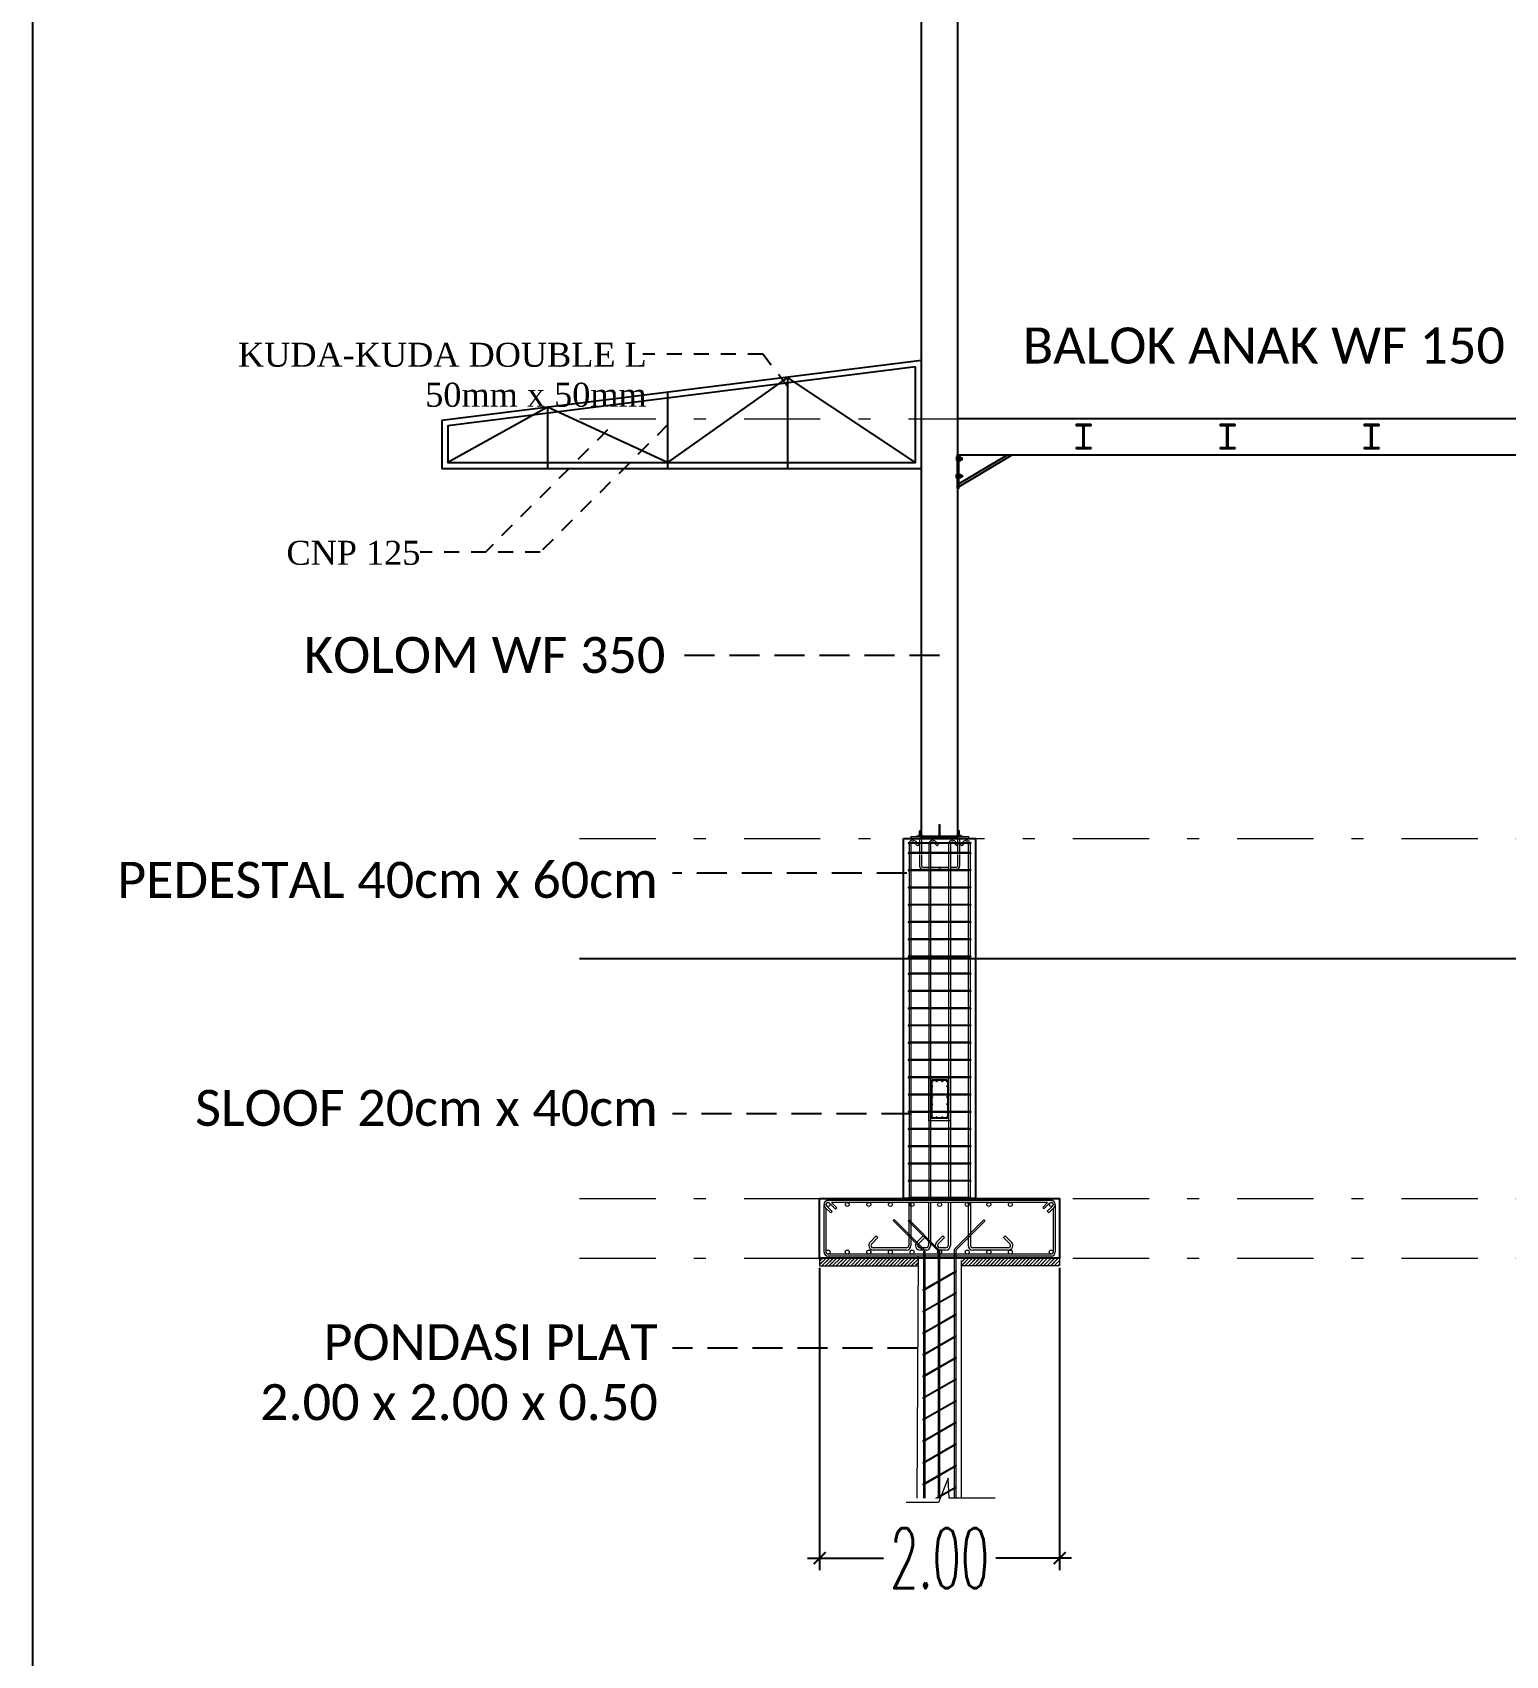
# Model space of a CAD drawing. Header units: millimetres. Extents: x 2175 to 3376, y 1504 to 1740.
# Drawn here: x 3239.19 to 3251.46, y 1608.02 to 1621.55 of the extents above; entities that cross this region are included whole.
import ezdxf

# ---------------------------------------------------------------- set-up
doc = ezdxf.new("R2010")
doc.units = ezdxf.units.MM
for name, pattern in [('DASHDOT2', [12.7, 6.35, -3.175, 0, -3.175]), ('DASHDOTX2', [50.8, 25.4, -12.7, 0, -12.7]), ('DASHED', [19.05, 12.7, -6.35]), ('HIDDEN', [0.375, 0.25, -0.125]), ('HIDDEN2', [0.1875, 0.125, -0.0625])]:
    doc.linetypes.add(name, pattern=pattern)
doc.layers.add('As Atap', color=3, linetype='DASHDOTX2', lineweight=40)
doc.layers.add('Garis Dim', color=131, linetype='DASHED', lineweight=9)
for name, color, linetype in [('dinding baru', 142, 'Continuous'), ('GR', 7, 'Continuous'), ('KOP TEKS', 1, 'Continuous'), ('SUNGAI', 150, 'Continuous'), ('TEXT', 7, 'Continuous'), ('WF 150', 5, 'Continuous')]:
    doc.layers.add(name, color=color, linetype=linetype)
doc.layers.add('Layer2', color=7, linetype='DASHED', lineweight=40, true_color=0x238759)
doc.styles.add('-DIM2', font='simplex.shx', dxfattribs={"width": 0.55})
doc.styles.get("Standard").update_dxf_attribs({"font": 'arial.ttf'})
doc.dimstyles.new('DIMENSI MUSHOLLAH', dxfattribs={"dimtxt": 0.5, "dimasz": 0.1, "dimexe": 0.1, "dimexo": 0.1, "dimgap": 0.05, "dimtad": 0, "dimtih": 1, "dimtoh": 1, "dimzin": 0, "dimdsep": 46, "dimtxsty": '-DIM2', "dimblk": 'ARCHTICK', "dimcen": 0.3, "dimdle": 0.1, "dimclrd": 1, "dimclre": 1, "dimclrt": 2, "dimadec": 0, "dimazin": 0, "dimtfac": 1, "dimtix": 1, "dimtofl": 0, "dimtmove": 0, "dimatfit": 3, "dimldrblk": 'ARCHTICK', "dimfxl": 1, "dimtolj": 1, "dimtzin": 0, "dimarcsym": 0})

# ---------------------------------------------------------------- blocks, each defined once
blk = doc.blocks.new('BLK150')
at = {"layer": 'KOP TEKS', "color": 232}
for p, q in [((12566.28, -658.52), (12566.155, -658.52)), ((12566.212, -658.7), (12566.212, -658.52)), ((12566.222, -658.7), (12566.222, -658.52)), ((12566.28, -658.52), (12566.28, -658.51)), ((12566.155, -658.7), (12566.28, -658.7)), ((12566.222, -658.61), (12566.212, -658.61)), ((12566.28, -658.71), (12566.28, -658.7))]:
    blk.add_line(p, q, dxfattribs=at)
for points in [[(12566.28, -658.51), (12566.155, -658.51), (12566.155, -658.52)], [(12566.155, -658.7), (12566.155, -658.71), (12566.28, -658.71)]]:
    blk.add_lwpolyline(points, dxfattribs=at)
blk = doc.blocks.new('soof bmi')
at = {"layer": 'Garis Dim', "color": 1, "linetype": 'ByBlock', "lineweight": 9}
for p, q in [((38143.76, 315.036), (38143.76, 314.534)), ((38143.768, 315.036), (38143.768, 314.534)), ((38143.978, 315.053), (38143.777, 315.053)), ((38143.978, 315.044), (38143.777, 315.044)), ((38143.987, 315.036), (38143.987, 314.534)), ((38143.996, 315.036), (38143.996, 314.534)), ((38143.978, 314.525), (38143.777, 314.525)), ((38143.978, 314.517), (38143.777, 314.517))]:
    blk.add_line(p, q, dxfattribs=at)
blk.add_lwpolyline([(38143.728, 315.085), (38144.028, 315.085), (38144.028, 314.485), (38143.728, 314.485)], close=True, dxfattribs=at)
for centre, radius in [((38143.777, 315.036), 0.00853), ((38143.774, 314.965), 0.0064), ((38143.838, 315.036), 0.00853), ((38143.917, 315.036), 0.00853), ((38143.978, 315.036), 0.00853), ((38143.981, 314.965), 0.0064), ((38143.774, 314.815), 0.0064), ((38143.774, 314.715), 0.0064), ((38143.774, 314.605), 0.0064), ((38143.981, 314.815), 0.0064), ((38143.981, 314.715), 0.0064), ((38143.981, 314.605), 0.0064), ((38143.777, 314.534), 0.00853), ((38143.838, 314.534), 0.00853), ((38143.917, 314.534), 0.00853), ((38143.978, 314.534), 0.00853)]:
    blk.add_circle(centre, radius, dxfattribs=at)
for centre, radius, start, end in [((38143.777, 315.036), 0.0171, 90, 180), ((38143.978, 315.036), 0.0171, 0, 90), ((38143.978, 315.036), 0.00853, 0, 90), ((38143.777, 314.534), 0.0171, 180, 270), ((38143.978, 314.534), 0.00853, 270, 0), ((38143.978, 314.534), 0.0171, 270, 0)]:
    blk.add_arc(centre, radius, start, end, dxfattribs=at)
blk = doc.blocks.new('_ArchTick')
at = {"color": 0, "linetype": 'ByBlock', "const_width": 0.15}
blk.add_lwpolyline([(-0.5, -0.5), (0.5, 0.5)], dxfattribs=at)
blk = doc.blocks.new('*D888')
at = {"layer": 'Defpoints', "color": 0, "transparency": 16777216}
for p in [(3245.748, 1611.351), (3247.748, 1611.351), (3247.748, 1608.831)]:
    blk.add_point(p, dxfattribs=at)
at = {"layer": 'dinding baru', "color": 1, "linetype": 'Continuous', "lineweight": -2, "transparency": 16777216}
for p, q in [((3245.748, 1611.251), (3245.748, 1608.731)), ((3247.748, 1611.251), (3247.748, 1608.731))]:
    blk.add_line(p, q, dxfattribs=at)
at = {"layer": 'dinding baru', "color": 1, "lineweight": -2, "transparency": 16777216}
for p, q in [((3245.648, 1608.831), (3246.279, 1608.831)), ((3247.848, 1608.831), (3247.217, 1608.831))]:
    blk.add_line(p, q, dxfattribs=at)
at = {"layer": 'dinding baru', "color": 1, "lineweight": -2, "transparency": 16777216, "xscale": 0.1, "yscale": 0.1, "zscale": 0.1, "rotation": 180}
blk.add_blockref('_ArchTick', (3245.748, 1608.831), dxfattribs=at)
at = {"layer": 'dinding baru', "color": 1, "lineweight": -2, "transparency": 16777216, "xscale": 0.1, "yscale": 0.1, "zscale": 0.1}
blk.add_blockref('_ArchTick', (3247.748, 1608.831), dxfattribs=at)
at = {"layer": 'dinding baru', "color": 2, "lineweight": 0, "transparency": 16777216, "insert": (3246.748, 1608.831), "char_height": 0.5, "attachment_point": 5, "style": '-DIM2'}
blk.add_mtext('\\A1;2.00', dxfattribs=at)

msp = doc.modelspace()

# ---------------------------------------------------------------- hatches: boundary and pattern name
at = {"layer": 'Garis Dim', "linetype": 'ByBlock', "lineweight": 5}
h = msp.add_hatch(dxfattribs=at)
h.set_pattern_fill('LINE', color=0, scale=0.00072, angle=-0.0006, style=0)
h.set_pattern_definition([(179.999441, (3945.2320898, 1776.1352986), (2.23035e-08, 0.0022860000006), [])])
h.paths.add_polyline_path([(3246.598, 1614.893, 0.414214), (3246.596, 1614.895), (3246.583, 1614.895, 0.414214), (3246.581, 1614.893), (3246.581, 1614.862), (3246.598, 1614.862)])
h = msp.add_hatch(dxfattribs=at)
h.set_pattern_fill('LINE', color=0, scale=0.00072, angle=-0.0006, style=0)
h.set_pattern_definition([(179.999441, (3944.915289, 1776.1353016), (2.23035e-08, 0.0022860000006), [])])
h.paths.add_polyline_path([(3246.915, 1614.893, 0.414214), (3246.913, 1614.895), (3246.9, 1614.895, 0.414214), (3246.898, 1614.893), (3246.898, 1614.862), (3246.915, 1614.862)])
at = {"layer": 'Layer2', "linetype": 'ByBlock', "lineweight": 5}
h = msp.add_hatch(dxfattribs=at)
h.set_pattern_fill('JIS_LC_8', scale=0.0027, style=0)
h.set_pattern_definition([(45, (267.98299, 381.259822), (-0.01489166881, 0.01489166881), []), (45, (267.98407, 381.259822), (-0.01489166881, 0.01489166881), [])])
h.paths.add_polyline_path([(3246.508, 1611.329), (3245.748, 1611.33), (3245.748, 1611.27), (3246.508, 1611.269)])
h.paths.add_polyline_path([(3246.508, 1611.331), (3246.508, 1611.331), (3246.508, 1611.271), (3246.508, 1611.271)], flags=17)
h.paths.add_polyline_path([(3246.568, 1611.334), (3246.508, 1611.331), (3246.508, 1611.271), (3246.568, 1611.274)])
h.paths.add_polyline_path([(3247.748, 1611.331), (3246.928, 1611.331), (3246.928, 1611.271), (3247.748, 1611.271)])

# ---------------------------------------------------------------- linework, layer by layer
at = {"ltscale": 8}
for p, q in [((3245.481, 1618.675), (3245.481, 1617.917)), ((3244.481, 1618.553), (3244.481, 1617.917)), ((3243.481, 1618.428), (3243.481, 1617.917))]:
    msp.add_line(p, q, dxfattribs=at)
at = {"linetype": 'HIDDEN'}
for p, q in [((3246.748, 1616.356), (3244.523, 1616.356)), ((3246.475, 1614.543), (3244.523, 1614.543)), ((3246.513, 1612.536), (3244.523, 1612.536)), ((3246.564, 1610.583), (3244.523, 1610.583))]:
    msp.add_line(p, q, dxfattribs=at)
at = {"lineweight": 18}
for p in [(3246.987, 1614.832), (3246.987, 1614.831)]:
    msp.add_line(p, (3246.507, 1614.831), dxfattribs=at)
msp.add_line((3246.939, 1614.847), (3246.555, 1614.847))
msp.add_line((3246.939, 1614.847), (3246.555, 1614.847))
at = {"ltscale": 8}
for points in [[(3246.598, 1618.817), (3242.598, 1618.317), (3242.598, 1617.917), (3246.598, 1617.917), (3246.598, 1618.817)], [(3246.548, 1617.967), (3245.481, 1618.675), (3244.481, 1617.967), (3243.481, 1618.428), (3242.648, 1617.967)]]:
    msp.add_lwpolyline(points, dxfattribs=at)
at = {"linetype": 'HIDDEN2'}
for points in [[(3245.481, 1618.599), (3245.274, 1618.87), (3244.274, 1618.87)], [(3244.481, 1618.279), (3243.42, 1617.219), (3242.42, 1617.219)], [(3243.981, 1618.238), (3242.962, 1617.219)]]:
    msp.add_lwpolyline(points, dxfattribs=at)
at = {"ltscale": 8}
msp.add_lwpolyline([(3246.548, 1618.764), (3242.648, 1618.271), (3242.648, 1617.967), (3246.548, 1617.967)], close=True, dxfattribs=at)
at = {"layer": 'As Atap', "color": 7, "linetype": 'ByBlock', "lineweight": 5}
for p, q in [((3246.605, 1614.849), (3246.574, 1614.849)), ((3246.602, 1614.862), (3246.577, 1614.862)), ((3246.922, 1614.849), (3246.891, 1614.849)), ((3246.919, 1614.862), (3246.894, 1614.862)), ((3245.748, 1611.331), (3245.748, 1611.269)), ((3246.568, 1611.352), (3246.558, 1609.331)), ((3247.748, 1611.331), (3247.748, 1611.271)), ((3246.928, 1611.314), (3246.928, 1609.331))]:
    msp.add_line(p, q, dxfattribs=at)
at = {"layer": 'As Atap', "color": 0, "linetype": 'ByBlock', "lineweight": 5}
for p, q in [((3246.596, 1614.895), (3246.583, 1614.895)), ((3246.743, 1614.947), (3246.753, 1614.947)), ((3246.743, 1614.847), (3246.743, 1614.947)), ((3246.753, 1614.847), (3246.753, 1614.947)), ((3246.913, 1614.895), (3246.9, 1614.895)), ((3246.494, 1614.788), (3246.494, 1614.714)), ((3246.509, 1614.788), (3246.509, 1614.714)), ((3246.581, 1614.831), (3246.581, 1614.788)), ((3246.581, 1614.788), (3246.581, 1614.714)), ((3246.598, 1614.831), (3246.598, 1614.788)), ((3246.598, 1614.788), (3246.598, 1614.714)), ((3246.658, 1614.786), (3246.658, 1614.714)), ((3246.673, 1614.786), (3246.673, 1614.714)), ((3246.823, 1614.786), (3246.823, 1614.714)), ((3246.838, 1614.786), (3246.838, 1614.714)), ((3246.898, 1614.831), (3246.898, 1614.788)), ((3246.898, 1614.788), (3246.898, 1614.714)), ((3246.915, 1614.831), (3246.915, 1614.788)), ((3246.915, 1614.788), (3246.915, 1614.714)), ((3246.987, 1614.786), (3246.987, 1614.714)), ((3247.002, 1614.786), (3247.002, 1614.714)), ((3246.494, 1614.706), (3246.494, 1614.57)), ((3246.509, 1614.706), (3246.509, 1614.57)), ((3246.581, 1614.699), (3246.581, 1614.601)), ((3246.598, 1614.699), (3246.598, 1614.601)), ((3246.607, 1614.593), (3246.658, 1614.593)), ((3246.658, 1614.706), (3246.658, 1614.57)), ((3246.673, 1614.706), (3246.673, 1614.57)), ((3246.673, 1614.593), (3246.823, 1614.593)), ((3246.747, 1614.593), (3246.747, 1614.575)), ((3246.823, 1614.706), (3246.823, 1614.57)), ((3246.838, 1614.706), (3246.838, 1614.57)), ((3246.838, 1614.593), (3246.889, 1614.593)), ((3246.898, 1614.699), (3246.898, 1614.601)), ((3246.915, 1614.699), (3246.915, 1614.601)), ((3246.987, 1614.706), (3246.987, 1614.57)), ((3247.002, 1614.706), (3247.002, 1614.57)), ((3246.494, 1614.562), (3246.494, 1614.426)), ((3246.509, 1614.562), (3246.509, 1614.426)), ((3246.607, 1614.575), (3246.658, 1614.575)), ((3246.658, 1614.562), (3246.658, 1614.426)), ((3246.673, 1614.575), (3246.823, 1614.575)), ((3246.673, 1614.562), (3246.673, 1614.426)), ((3246.823, 1614.562), (3246.823, 1614.426)), ((3246.838, 1614.575), (3246.889, 1614.575)), ((3246.838, 1614.562), (3246.838, 1614.426)), ((3246.987, 1614.562), (3246.987, 1614.426)), ((3247.002, 1614.562), (3247.002, 1614.426)), ((3246.494, 1614.418), (3246.494, 1614.282)), ((3246.509, 1614.418), (3246.509, 1614.282)), ((3246.658, 1614.418), (3246.658, 1614.282)), ((3246.673, 1614.418), (3246.673, 1614.282)), ((3246.823, 1614.418), (3246.823, 1614.282)), ((3246.838, 1614.418), (3246.838, 1614.282)), ((3246.987, 1614.418), (3246.987, 1614.282)), ((3247.002, 1614.418), (3247.002, 1614.282)), ((3246.494, 1614.275), (3246.494, 1614.138)), ((3246.509, 1614.275), (3246.509, 1614.138)), ((3246.658, 1614.275), (3246.658, 1614.138)), ((3246.673, 1614.275), (3246.673, 1614.138)), ((3246.823, 1614.275), (3246.823, 1614.138)), ((3246.838, 1614.275), (3246.838, 1614.138)), ((3246.987, 1614.275), (3246.987, 1614.138)), ((3247.002, 1614.275), (3247.002, 1614.138)), ((3246.494, 1614.131), (3246.494, 1613.994)), ((3246.509, 1614.131), (3246.509, 1613.994)), ((3246.658, 1614.131), (3246.658, 1613.994)), ((3246.673, 1614.131), (3246.673, 1613.994)), ((3246.823, 1614.131), (3246.823, 1613.994)), ((3246.838, 1614.131), (3246.838, 1613.994)), ((3246.987, 1614.131), (3246.987, 1613.994)), ((3247.002, 1614.131), (3247.002, 1613.994)), ((3246.494, 1613.987), (3246.494, 1613.851)), ((3246.509, 1613.987), (3246.509, 1613.851)), ((3246.658, 1613.987), (3246.658, 1613.851)), ((3246.673, 1613.987), (3246.673, 1613.851)), ((3246.823, 1613.987), (3246.823, 1613.851)), ((3246.838, 1613.987), (3246.838, 1613.851)), ((3246.987, 1613.987), (3246.987, 1613.851)), ((3247.002, 1613.987), (3247.002, 1613.851)), ((3246.494, 1613.843), (3246.494, 1613.707)), ((3246.509, 1613.843), (3246.509, 1613.707)), ((3246.658, 1613.843), (3246.658, 1613.707)), ((3246.673, 1613.843), (3246.673, 1613.707)), ((3246.823, 1613.843), (3246.823, 1613.707)), ((3246.838, 1613.843), (3246.838, 1613.707)), ((3246.987, 1613.844), (3246.987, 1613.708)), ((3247.002, 1613.844), (3247.002, 1613.708)), ((3246.494, 1613.699), (3246.494, 1613.563)), ((3246.509, 1613.699), (3246.509, 1613.563)), ((3246.658, 1613.699), (3246.658, 1613.563)), ((3246.673, 1613.699), (3246.673, 1613.563)), ((3246.823, 1613.699), (3246.823, 1613.563)), ((3246.838, 1613.699), (3246.838, 1613.563)), ((3246.987, 1613.699), (3246.987, 1613.563)), ((3247.002, 1613.699), (3247.002, 1613.563)), ((3246.494, 1613.555), (3246.494, 1613.419)), ((3246.509, 1613.555), (3246.509, 1613.419)), ((3246.658, 1613.555), (3246.658, 1613.419)), ((3246.673, 1613.555), (3246.673, 1613.419)), ((3246.823, 1613.555), (3246.823, 1613.419)), ((3246.838, 1613.555), (3246.838, 1613.419)), ((3246.987, 1613.555), (3246.987, 1613.419)), ((3247.002, 1613.555), (3247.002, 1613.419)), ((3246.494, 1613.412), (3246.494, 1613.276)), ((3246.509, 1613.412), (3246.509, 1613.276)), ((3246.658, 1613.412), (3246.658, 1613.276)), ((3246.673, 1613.412), (3246.673, 1613.276)), ((3246.823, 1613.412), (3246.823, 1613.276)), ((3246.838, 1613.412), (3246.838, 1613.276)), ((3246.987, 1613.412), (3246.987, 1613.276)), ((3247.002, 1613.412), (3247.002, 1613.276)), ((3246.494, 1613.268), (3246.494, 1613.132)), ((3246.509, 1613.268), (3246.509, 1613.132)), ((3246.658, 1613.268), (3246.658, 1613.132)), ((3246.673, 1613.268), (3246.673, 1613.132)), ((3246.823, 1613.268), (3246.823, 1613.132)), ((3246.838, 1613.268), (3246.838, 1613.132)), ((3246.987, 1613.268), (3246.987, 1613.132)), ((3247.002, 1613.268), (3247.002, 1613.132)), ((3246.494, 1613.124), (3246.494, 1612.988)), ((3246.509, 1613.124), (3246.509, 1612.988)), ((3246.658, 1613.124), (3246.658, 1612.988)), ((3246.673, 1613.124), (3246.673, 1612.988)), ((3246.823, 1613.124), (3246.823, 1612.988)), ((3246.838, 1613.124), (3246.838, 1612.988)), ((3246.987, 1613.124), (3246.987, 1612.988)), ((3247.002, 1613.124), (3247.002, 1612.988)), ((3246.494, 1612.98), (3246.494, 1612.844)), ((3246.509, 1612.98), (3246.509, 1612.844)), ((3246.658, 1612.98), (3246.658, 1612.844)), ((3246.673, 1612.98), (3246.673, 1612.844)), ((3246.823, 1612.98), (3246.823, 1612.844)), ((3246.838, 1612.98), (3246.838, 1612.844)), ((3246.987, 1612.981), (3246.987, 1612.845)), ((3247.002, 1612.981), (3247.002, 1612.845)), ((3246.494, 1612.836), (3246.494, 1612.7)), ((3246.509, 1612.836), (3246.509, 1612.7)), ((3246.658, 1612.836), (3246.658, 1612.7)), ((3246.673, 1612.836), (3246.673, 1612.7)), ((3246.823, 1612.836), (3246.823, 1612.7)), ((3246.838, 1612.836), (3246.838, 1612.7)), ((3246.987, 1612.836), (3246.987, 1612.7)), ((3247.002, 1612.836), (3247.002, 1612.7)), ((3246.494, 1612.692), (3246.494, 1612.556)), ((3246.509, 1612.692), (3246.509, 1612.556)), ((3246.658, 1612.692), (3246.658, 1612.556)), ((3246.673, 1612.692), (3246.673, 1612.556)), ((3246.823, 1612.692), (3246.823, 1612.556)), ((3246.838, 1612.692), (3246.838, 1612.556)), ((3246.987, 1612.692), (3246.987, 1612.556)), ((3247.002, 1612.692), (3247.002, 1612.556)), ((3246.494, 1612.549), (3246.494, 1612.413)), ((3246.509, 1612.549), (3246.509, 1612.413)), ((3246.658, 1612.549), (3246.658, 1612.413)), ((3246.673, 1612.549), (3246.673, 1612.413)), ((3246.823, 1612.549), (3246.823, 1612.413)), ((3246.838, 1612.549), (3246.838, 1612.413)), ((3246.987, 1612.549), (3246.987, 1612.413)), ((3247.002, 1612.549), (3247.002, 1612.413)), ((3246.494, 1612.405), (3246.494, 1612.269)), ((3246.509, 1612.405), (3246.509, 1612.269)), ((3246.658, 1612.405), (3246.658, 1612.269)), ((3246.673, 1612.405), (3246.673, 1612.269)), ((3246.823, 1612.405), (3246.823, 1612.269)), ((3246.838, 1612.405), (3246.838, 1612.269)), ((3246.987, 1612.405), (3246.987, 1612.269)), ((3247.002, 1612.405), (3247.002, 1612.269)), ((3246.494, 1612.261), (3246.494, 1612.125)), ((3246.509, 1612.261), (3246.509, 1612.125)), ((3246.658, 1612.261), (3246.658, 1612.125)), ((3246.673, 1612.261), (3246.673, 1612.125)), ((3246.823, 1612.261), (3246.823, 1612.125)), ((3246.838, 1612.261), (3246.838, 1612.125)), ((3246.987, 1612.261), (3246.987, 1612.125)), ((3247.002, 1612.261), (3247.002, 1612.125)), ((3246.494, 1612.117), (3246.494, 1611.981)), ((3246.509, 1612.117), (3246.509, 1611.981)), ((3246.658, 1612.117), (3246.658, 1611.981)), ((3246.673, 1612.117), (3246.673, 1611.981)), ((3246.823, 1612.117), (3246.823, 1611.981)), ((3246.838, 1612.117), (3246.838, 1611.981)), ((3246.987, 1612.117), (3246.987, 1611.981)), ((3247.002, 1612.117), (3247.002, 1611.981)), ((3246.494, 1611.973), (3246.494, 1611.837)), ((3246.509, 1611.973), (3246.509, 1611.837)), ((3246.658, 1611.973), (3246.658, 1611.837)), ((3246.673, 1611.973), (3246.673, 1611.837)), ((3246.823, 1611.973), (3246.823, 1611.837)), ((3246.838, 1611.973), (3246.838, 1611.837)), ((3246.987, 1611.973), (3246.987, 1611.837)), ((3247.002, 1611.973), (3247.002, 1611.837)), ((3245.784, 1611.78), (3245.784, 1611.383)), ((3245.801, 1611.749), (3245.801, 1611.388)), ((3246.49, 1611.797), (3246.49, 1611.438)), ((3246.509, 1611.797), (3246.509, 1611.447)), ((3246.654, 1611.797), (3246.654, 1611.438)), ((3246.673, 1611.797), (3246.673, 1611.438)), ((3246.819, 1611.797), (3246.819, 1611.438)), ((3246.838, 1611.797), (3246.838, 1611.438)), ((3246.987, 1611.797), (3246.987, 1611.441)), ((3247.006, 1611.797), (3247.006, 1611.439)), ((3247.695, 1611.749), (3247.695, 1611.383)), ((3247.712, 1611.78), (3247.712, 1611.383)), ((3246.509, 1611.447), (3246.509, 1611.438)), ((3246.613, 1611.392), (3246.613, 1611.366)), ((3246.614, 1611.366), (3246.614, 1611.072)), ((3246.625, 1611.392), (3246.625, 1611.366)), ((3246.626, 1611.366), (3246.626, 1611.079)), ((3246.736, 1611.393), (3246.736, 1611.143)), ((3246.748, 1611.398), (3246.748, 1611.15)), ((3246.87, 1611.405), (3246.87, 1611.366)), ((3246.87, 1611.366), (3246.87, 1611.221)), ((3246.882, 1611.4), (3246.882, 1611.366)), ((3246.882, 1611.366), (3246.882, 1611.227)), ((3247.356, 1611.367), (3247.356, 1611.366)), ((3247.356, 1611.367), (3247.356, 1611.366)), ((3246.87, 1611.212), (3246.87, 1611.041)), ((3246.882, 1611.219), (3246.882, 1611.047)), ((3246.614, 1611.064), (3246.614, 1610.892)), ((3246.626, 1611.071), (3246.626, 1610.899)), ((3246.736, 1611.135), (3246.736, 1610.963)), ((3246.748, 1611.142), (3246.748, 1610.97)), ((3246.736, 1610.955), (3246.736, 1610.783)), ((3246.748, 1610.962), (3246.748, 1610.79)), ((3246.87, 1611.032), (3246.87, 1610.861)), ((3246.882, 1611.039), (3246.882, 1610.867)), ((3246.614, 1610.884), (3246.614, 1610.712)), ((3246.626, 1610.891), (3246.626, 1610.719)), ((3246.87, 1610.852), (3246.87, 1610.681)), ((3246.882, 1610.859), (3246.882, 1610.687)), ((3246.614, 1610.704), (3246.614, 1610.532)), ((3246.626, 1610.711), (3246.626, 1610.539)), ((3246.736, 1610.775), (3246.736, 1610.603)), ((3246.748, 1610.782), (3246.748, 1610.61)), ((3246.87, 1610.672), (3246.87, 1610.501)), ((3246.882, 1610.679), (3246.882, 1610.507)), ((3246.614, 1610.524), (3246.614, 1610.352)), ((3246.626, 1610.531), (3246.626, 1610.359)), ((3246.736, 1610.595), (3246.736, 1610.423)), ((3246.748, 1610.602), (3246.748, 1610.43)), ((3246.736, 1610.415), (3246.736, 1610.243)), ((3246.748, 1610.422), (3246.748, 1610.25)), ((3246.87, 1610.492), (3246.87, 1610.321)), ((3246.882, 1610.499), (3246.882, 1610.327)), ((3246.614, 1610.344), (3246.614, 1610.172)), ((3246.626, 1610.351), (3246.626, 1610.179)), ((3246.87, 1610.312), (3246.87, 1610.141)), ((3246.882, 1610.319), (3246.882, 1610.147)), ((3246.614, 1610.164), (3246.614, 1609.992)), ((3246.626, 1610.171), (3246.626, 1609.999)), ((3246.736, 1610.235), (3246.736, 1610.063)), ((3246.748, 1610.242), (3246.748, 1610.07)), ((3246.87, 1610.132), (3246.87, 1609.961)), ((3246.882, 1610.139), (3246.882, 1609.967)), ((3246.614, 1609.984), (3246.614, 1609.812)), ((3246.626, 1609.991), (3246.626, 1609.819)), ((3246.736, 1610.055), (3246.736, 1609.883)), ((3246.748, 1610.062), (3246.748, 1609.89)), ((3246.736, 1609.875), (3246.736, 1609.703)), ((3246.748, 1609.882), (3246.748, 1609.71)), ((3246.87, 1609.952), (3246.87, 1609.781)), ((3246.882, 1609.959), (3246.882, 1609.787)), ((3246.614, 1609.804), (3246.614, 1609.632)), ((3246.626, 1609.811), (3246.626, 1609.639)), ((3246.87, 1609.772), (3246.87, 1609.601)), ((3246.882, 1609.779), (3246.882, 1609.607)), ((3246.614, 1609.624), (3246.614, 1609.452)), ((3246.626, 1609.631), (3246.626, 1609.459)), ((3246.736, 1609.695), (3246.736, 1609.523)), ((3246.748, 1609.702), (3246.748, 1609.53)), ((3246.87, 1609.592), (3246.87, 1609.421)), ((3246.882, 1609.599), (3246.882, 1609.427)), ((3246.614, 1609.444), (3246.614, 1609.331)), ((3246.626, 1609.451), (3246.626, 1609.331)), ((3246.736, 1609.515), (3246.736, 1609.343)), ((3246.748, 1609.522), (3246.748, 1609.35)), ((3246.736, 1609.335), (3246.736, 1609.331)), ((3246.748, 1609.342), (3246.748, 1609.331)), ((3246.87, 1609.412), (3246.87, 1609.331)), ((3246.882, 1609.419), (3246.882, 1609.331))]:
    msp.add_line(p, q, dxfattribs=at)
at = {"layer": 'As Atap', "color": 7, "linetype": 'ByBlock', "lineweight": 9}
for p, q in [((3246.508, 1614.847), (3246.508, 1614.831)), ((3246.508, 1614.847), (3246.988, 1614.847)), ((3246.988, 1614.847), (3246.988, 1614.831))]:
    msp.add_line(p, q, dxfattribs=at)
at = {"layer": 'As Atap', "color": 0, "linetype": 'ByBlock', "lineweight": 5}
for centre, radius, start, end in [((3246.607, 1614.601), 0.0259, 180, 270), ((3246.607, 1614.601), 0.00864, 180, 270), ((3246.889, 1614.601), 0.0259, 270, 0), ((3246.889, 1614.601), 0.00864, 270, 0)]:
    msp.add_arc(centre, radius, start, end, dxfattribs=at)
at = {"layer": 'Garis Dim', "linetype": 'DASHDOT2', "ltscale": 0.1}
for p, q in [((3243.748, 1618.331), (3372.748, 1618.331)), ((3243.748, 1614.831), (3372.748, 1614.831)), ((3243.748, 1611.831), (3372.748, 1611.831)), ((3243.748, 1611.331), (3372.748, 1611.331))]:
    msp.add_line(p, q, dxfattribs=at)
at = {"layer": 'Garis Dim', "color": 7, "linetype": 'ByBlock', "lineweight": 5}
for p, q in [((3246.574, 1614.847), (3246.574, 1614.849)), ((3246.577, 1614.849), (3246.577, 1614.862)), ((3246.583, 1614.849), (3246.583, 1614.862)), ((3246.596, 1614.849), (3246.596, 1614.862)), ((3246.602, 1614.849), (3246.602, 1614.862)), ((3246.605, 1614.847), (3246.605, 1614.849)), ((3246.891, 1614.847), (3246.891, 1614.849)), ((3246.894, 1614.849), (3246.894, 1614.862)), ((3246.9, 1614.849), (3246.9, 1614.862)), ((3246.913, 1614.849), (3246.913, 1614.862)), ((3246.919, 1614.849), (3246.919, 1614.862)), ((3246.922, 1614.847), (3246.922, 1614.849)), ((3245.748, 1611.269), (3246.568, 1611.269)), ((3246.928, 1611.271), (3247.748, 1611.271))]:
    msp.add_line(p, q, dxfattribs=at)
at = {"layer": 'Garis Dim', "color": 0, "linetype": 'ByBlock', "lineweight": 5}
for p, q in [((3246.581, 1614.862), (3246.581, 1614.893)), ((3246.598, 1614.862), (3246.598, 1614.893)), ((3246.898, 1614.862), (3246.898, 1614.893)), ((3246.915, 1614.862), (3246.915, 1614.893)), ((3247.006, 1614.796), (3246.49, 1614.796)), ((3247.006, 1614.788), (3246.49, 1614.788)), ((3247.006, 1614.714), (3246.49, 1614.714)), ((3246.544, 1614.788), (3246.563, 1614.769)), ((3246.546, 1614.808), (3246.558, 1614.796)), ((3246.559, 1614.797), (3246.561, 1614.796)), ((3246.574, 1614.78), (3246.563, 1614.769)), ((3246.566, 1614.788), (3246.574, 1614.78)), ((3246.7, 1614.797), (3246.701, 1614.796)), ((3246.709, 1614.788), (3246.728, 1614.769)), ((3246.71, 1614.808), (3246.723, 1614.796)), ((3246.738, 1614.78), (3246.728, 1614.769)), ((3246.731, 1614.788), (3246.738, 1614.78)), ((3246.864, 1614.797), (3246.866, 1614.796)), ((3246.873, 1614.788), (3246.892, 1614.769)), ((3246.875, 1614.808), (3246.887, 1614.796)), ((3246.89, 1614.788), (3246.898, 1614.78)), ((3246.903, 1614.78), (3246.892, 1614.769)), ((3246.895, 1614.788), (3246.903, 1614.78)), ((3246.93, 1614.788), (3246.922, 1614.78)), ((3246.922, 1614.78), (3246.933, 1614.769)), ((3246.951, 1614.788), (3246.933, 1614.769)), ((3246.95, 1614.808), (3246.937, 1614.796)), ((3246.961, 1614.797), (3246.959, 1614.796)), ((3247.006, 1614.706), (3246.49, 1614.706)), ((3247.006, 1614.57), (3246.49, 1614.57)), ((3247.006, 1614.562), (3246.49, 1614.562)), ((3247.006, 1614.426), (3246.49, 1614.426)), ((3247.006, 1614.418), (3246.49, 1614.418)), ((3247.006, 1614.282), (3246.49, 1614.282)), ((3247.006, 1614.274), (3246.49, 1614.274)), ((3247.006, 1614.138), (3246.49, 1614.138)), ((3247.006, 1614.131), (3246.49, 1614.131)), ((3247.006, 1613.994), (3246.49, 1613.994)), ((3247.006, 1613.987), (3246.49, 1613.987)), ((3247.006, 1613.851), (3246.49, 1613.851)), ((3247.006, 1613.843), (3246.49, 1613.843)), ((3247.006, 1613.707), (3246.49, 1613.707)), ((3247.006, 1613.699), (3246.49, 1613.699)), ((3247.006, 1613.563), (3246.49, 1613.563)), ((3247.006, 1613.555), (3246.49, 1613.555)), ((3247.006, 1613.419), (3246.49, 1613.419)), ((3247.006, 1613.411), (3246.49, 1613.411)), ((3247.006, 1613.276), (3246.49, 1613.276)), ((3247.006, 1613.268), (3246.49, 1613.268)), ((3247.006, 1613.132), (3246.49, 1613.132)), ((3247.006, 1613.124), (3246.49, 1613.124)), ((3247.006, 1612.988), (3246.49, 1612.988)), ((3247.006, 1612.98), (3246.49, 1612.98)), ((3247.006, 1612.844), (3246.49, 1612.844)), ((3247.006, 1612.836), (3246.49, 1612.836)), ((3247.006, 1612.7), (3246.49, 1612.7)), ((3247.006, 1612.692), (3246.49, 1612.692)), ((3247.006, 1612.556), (3246.49, 1612.556)), ((3247.006, 1612.548), (3246.49, 1612.548)), ((3247.006, 1612.413), (3246.49, 1612.413)), ((3247.006, 1612.405), (3246.49, 1612.405)), ((3247.006, 1612.269), (3246.49, 1612.269)), ((3247.006, 1612.261), (3246.49, 1612.261)), ((3247.006, 1612.125), (3246.49, 1612.125)), ((3247.006, 1612.117), (3246.49, 1612.117)), ((3247.006, 1611.981), (3246.49, 1611.981)), ((3247.006, 1611.973), (3246.49, 1611.973)), ((3245.788, 1611.797), (3245.788, 1611.797)), ((3245.794, 1611.756), (3245.84, 1611.71)), ((3245.805, 1611.769), (3245.853, 1611.721)), ((3247.678, 1611.814), (3245.818, 1611.814)), ((3245.829, 1611.792), (3245.879, 1611.742)), ((3247.648, 1611.797), (3245.848, 1611.797)), ((3245.848, 1611.797), (3245.892, 1611.753)), ((3245.892, 1611.753), (3245.879, 1611.742)), ((3247.006, 1611.837), (3246.49, 1611.837)), ((3247.006, 1611.829), (3246.49, 1611.829)), ((3247.648, 1611.797), (3247.607, 1611.756)), ((3247.607, 1611.756), (3247.619, 1611.745)), ((3247.665, 1611.79), (3247.619, 1611.745)), ((3247.691, 1611.769), (3247.645, 1611.723)), ((3247.702, 1611.756), (3247.657, 1611.711)), ((3245.853, 1611.721), (3245.84, 1611.71)), ((3246.37, 1611.654), (3246.362, 1611.646)), ((3246.611, 1611.397), (3246.362, 1611.646)), ((3246.62, 1611.405), (3246.37, 1611.654)), ((3246.494, 1611.652), (3246.485, 1611.643)), ((3246.736, 1611.393), (3246.485, 1611.643)), ((3246.748, 1611.397), (3246.494, 1611.652)), ((3246.87, 1611.405), (3247.116, 1611.651)), ((3246.882, 1611.4), (3247.124, 1611.642)), ((3247.116, 1611.651), (3247.124, 1611.642)), ((3247.645, 1611.723), (3247.657, 1611.711)), ((3246.168, 1611.465), (3246.22, 1611.518)), ((3246.182, 1611.452), (3246.234, 1611.504)), ((3246.22, 1611.518), (3246.234, 1611.504)), ((3246.558, 1611.465), (3246.61, 1611.518)), ((3246.571, 1611.452), (3246.624, 1611.504)), ((3246.61, 1611.518), (3246.624, 1611.504)), ((3246.722, 1611.465), (3246.774, 1611.518)), ((3246.736, 1611.452), (3246.788, 1611.504)), ((3246.774, 1611.518), (3246.788, 1611.504)), ((3247.295, 1611.518), (3247.281, 1611.504)), ((3247.333, 1611.452), (3247.281, 1611.504)), ((3247.347, 1611.465), (3247.295, 1611.518)), ((3247.678, 1611.366), (3245.818, 1611.366)), ((3247.578, 1611.35), (3245.818, 1611.35)), ((3247.678, 1611.35), (3245.818, 1611.35)), ((3246.471, 1611.419), (3246.195, 1611.419)), ((3246.471, 1611.4), (3246.195, 1611.4)), ((3246.635, 1611.419), (3246.585, 1611.419)), ((3246.635, 1611.4), (3246.585, 1611.4)), ((3246.799, 1611.419), (3246.75, 1611.419)), ((3246.799, 1611.4), (3246.75, 1611.4)), ((3247.32, 1611.419), (3247.025, 1611.419)), ((3247.32, 1611.4), (3247.025, 1611.4)), ((3247.032, 1611.397), (3247.029, 1611.4)), ((3246.61, 1611.07), (3246.882, 1611.227)), ((3246.614, 1611.064), (3246.886, 1611.221)), ((3246.61, 1610.89), (3246.882, 1611.047)), ((3246.614, 1610.884), (3246.886, 1611.041)), ((3246.61, 1610.71), (3246.882, 1610.867)), ((3246.614, 1610.704), (3246.886, 1610.861)), ((3246.61, 1610.53), (3246.882, 1610.687)), ((3246.614, 1610.524), (3246.886, 1610.681)), ((3246.61, 1610.35), (3246.882, 1610.507)), ((3246.614, 1610.344), (3246.886, 1610.501)), ((3246.61, 1610.17), (3246.882, 1610.327)), ((3246.614, 1610.164), (3246.886, 1610.321)), ((3246.61, 1609.99), (3246.882, 1610.147)), ((3246.614, 1609.984), (3246.886, 1610.141)), ((3246.61, 1609.81), (3246.882, 1609.967)), ((3246.614, 1609.804), (3246.886, 1609.961)), ((3246.61, 1609.63), (3246.882, 1609.787)), ((3246.614, 1609.624), (3246.886, 1609.781)), ((3246.61, 1609.45), (3246.882, 1609.607)), ((3246.614, 1609.444), (3246.886, 1609.601)), ((3246.716, 1609.331), (3246.882, 1609.427)), ((3246.731, 1609.331), (3246.886, 1609.421))]:
    msp.add_line(p, q, dxfattribs=at)
for centre in [(3245.818, 1611.78), (3245.978, 1611.78), (3246.158, 1611.78), (3246.338, 1611.78), (3246.518, 1611.78), (3246.748, 1611.78), (3246.978, 1611.78), (3247.158, 1611.78), (3247.338, 1611.78), (3247.678, 1611.78), (3245.818, 1611.383), (3245.978, 1611.383), (3246.158, 1611.383), (3246.338, 1611.383), (3246.518, 1611.383), (3246.748, 1611.383), (3246.978, 1611.383), (3247.158, 1611.383), (3247.338, 1611.383), (3247.678, 1611.383)]:
    msp.add_circle(centre, 0.0168, dxfattribs=at)
at = {"layer": 'Garis Dim', "color": 7, "linetype": 'ByBlock', "lineweight": 5}
for centre, radius, start, end in [((3246.58, 1614.871), 0.00967, 250.751, 289.249), ((3246.59, 1614.878), 0.0169, 247.9006, 292.0994), ((3246.599, 1614.871), 0.00967, 250.7536, 289.2464), ((3246.897, 1614.871), 0.00967, 250.751, 289.249), ((3246.906, 1614.878), 0.0169, 247.9006, 292.0994), ((3246.916, 1614.871), 0.00967, 250.7536, 289.2464)]:
    msp.add_arc(centre, radius, start, end, dxfattribs=at)
at = {"layer": 'Garis Dim', "color": 0, "linetype": 'ByBlock', "lineweight": 5}
for centre, radius, start, end in [((3246.583, 1614.893), 0.00192, 90, 180), ((3246.596, 1614.893), 0.00192, 0, 90), ((3246.9, 1614.893), 0.00192, 90, 180), ((3246.913, 1614.893), 0.00192, 0, 90), ((3246.49, 1614.792), 0.00384, 90, 270.0006), ((3246.49, 1614.71), 0.00384, 90, 270.0006), ((3246.524, 1614.786), 0.0307, 177.0849, 180), ((3246.524, 1614.786), 0.0307, 45, 162.4909), ((3246.524, 1614.786), 0.0154, 36.9927, 143.0073), ((3246.548, 1614.786), 0.0154, 174.1621, 180), ((3246.689, 1614.786), 0.0307, 45, 162.4909), ((3246.689, 1614.786), 0.0154, 174.1621, 180), ((3246.689, 1614.786), 0.0154, 45, 143.0073), ((3246.752, 1614.786), 0.0154, 174.1621, 180), ((3246.853, 1614.786), 0.0307, 45, 162.4909), ((3246.853, 1614.786), 0.0154, 174.1621, 180), ((3246.853, 1614.786), 0.0154, 45, 143.0073), ((3246.972, 1614.786), 0.0307, 17.5091, 135), ((3246.972, 1614.786), 0.0154, 36.9927, 135), ((3246.972, 1614.786), 0.0154, 0, 5.8379), ((3246.972, 1614.786), 0.0307, 0, 2.9151), ((3247.006, 1614.792), 0.00384, 270, 90), ((3247.006, 1614.71), 0.00384, 270, 90), ((3246.49, 1614.566), 0.00384, 90, 270.0006), ((3247.006, 1614.566), 0.00384, 270, 90), ((3246.49, 1614.422), 0.00384, 90, 270.0006), ((3247.006, 1614.422), 0.00384, 270, 90), ((3246.49, 1614.278), 0.00384, 90, 270.0006), ((3247.006, 1614.278), 0.00384, 270, 90), ((3246.49, 1614.134), 0.00384, 90, 270.0006), ((3247.006, 1614.134), 0.00384, 270, 90), ((3246.49, 1613.99), 0.00384, 90, 270.0006), ((3247.006, 1613.99), 0.00384, 270, 90), ((3246.49, 1613.847), 0.00384, 90, 270.0006), ((3247.006, 1613.847), 0.00384, 270, 90), ((3246.49, 1613.703), 0.00384, 90, 270.0006), ((3247.006, 1613.703), 0.00384, 270, 90), ((3246.49, 1613.559), 0.00384, 90, 270.0006), ((3247.006, 1613.559), 0.00384, 270, 90), ((3246.49, 1613.415), 0.00384, 90, 270.0006), ((3247.006, 1613.415), 0.00384, 270, 90), ((3246.49, 1613.272), 0.00384, 90, 270.0006), ((3247.006, 1613.272), 0.00384, 270, 90), ((3246.49, 1613.128), 0.00384, 90, 270.0006), ((3247.006, 1613.128), 0.00384, 270, 90), ((3246.49, 1612.984), 0.00384, 90, 270.0006), ((3247.006, 1612.984), 0.00384, 270, 90), ((3246.49, 1612.84), 0.00384, 90, 270.0006), ((3247.006, 1612.84), 0.00384, 270, 90), ((3246.49, 1612.696), 0.00384, 90, 270.0006), ((3247.006, 1612.696), 0.00384, 270, 90), ((3246.49, 1612.552), 0.00384, 90, 270.0006), ((3247.006, 1612.552), 0.00384, 270, 90), ((3246.49, 1612.409), 0.00384, 90, 270.0006), ((3247.006, 1612.409), 0.00384, 270, 90), ((3246.49, 1612.265), 0.00384, 90, 270.0006), ((3247.006, 1612.265), 0.00384, 270, 90), ((3246.49, 1612.121), 0.00384, 90, 270.0006), ((3247.006, 1612.121), 0.00384, 270, 90), ((3246.49, 1611.977), 0.00384, 90, 270.0006), ((3247.006, 1611.977), 0.00384, 270, 90), ((3245.818, 1611.78), 0.0336, 90, 225), ((3245.818, 1611.78), 0.0336, 90, 180), ((3245.818, 1611.78), 0.0336, 90, 180), ((3245.818, 1611.78), 0.0168, 90, 180), ((3246.49, 1611.833), 0.00384, 90, 270.0006), ((3247.006, 1611.833), 0.00384, 270, 90), ((3247.678, 1611.78), 0.0336, 0, 90), ((3247.678, 1611.78), 0.0336, 315, 90), ((3247.678, 1611.78), 0.0336, 0, 90), ((3247.678, 1611.78), 0.0168, 0, 90), ((3246.195, 1611.438), 0.0384, 135, 270), ((3246.585, 1611.438), 0.0384, 135, 270), ((3246.75, 1611.438), 0.0384, 135, 270), ((3247.32, 1611.438), 0.0384, 270, 45), ((3245.818, 1611.383), 0.0336, 180, 270), ((3245.818, 1611.383), 0.0168, 180, 270), ((3246.195, 1611.438), 0.0192, 135, 270), ((3246.471, 1611.438), 0.0192, 270, 0), ((3246.471, 1611.438), 0.0384, 270, 0), ((3246.585, 1611.438), 0.0192, 135, 270), ((3246.607, 1611.392), 0.018, 0, 45), ((3246.635, 1611.438), 0.0192, 270, 0), ((3246.635, 1611.438), 0.0384, 270, 360), ((3246.75, 1611.438), 0.0192, 135, 270), ((3246.727, 1611.392), 0.006, 0, 45), ((3246.799, 1611.438), 0.0192, 270, 0), ((3246.799, 1611.438), 0.0384, 270, 0), ((3247.025, 1611.438), 0.0384, 180, 270), ((3247.025, 1611.438), 0.0192, 180, 270), ((3247.32, 1611.438), 0.0192, 270, 45), ((3247.678, 1611.383), 0.0336, 270, 0), ((3247.678, 1611.383), 0.0168, 270, 0), ((3246.884, 1611.224), 0.0036, 298.5406, 121.4606), ((3246.612, 1611.067), 0.0036, 120.0006, 300.0006), ((3246.884, 1611.044), 0.0036, 298.5406, 121.4606), ((3246.612, 1610.887), 0.0036, 120.0006, 300.0006), ((3246.884, 1610.864), 0.0036, 298.5406, 121.4606), ((3246.612, 1610.707), 0.0036, 120.0006, 300.0006), ((3246.884, 1610.684), 0.0036, 298.5406, 121.4606), ((3246.612, 1610.527), 0.0036, 120.0006, 300.0006), ((3246.884, 1610.504), 0.0036, 298.5406, 121.4606), ((3246.612, 1610.347), 0.0036, 120.0006, 300.0006), ((3246.884, 1610.324), 0.0036, 298.5406, 121.4606), ((3246.612, 1610.167), 0.0036, 120.0006, 300.0006), ((3246.884, 1610.144), 0.0036, 298.5406, 121.4606), ((3246.612, 1609.987), 0.0036, 120.0006, 300.0006), ((3246.884, 1609.964), 0.0036, 298.5406, 121.4606), ((3246.612, 1609.807), 0.0036, 120.0006, 300.0006), ((3246.884, 1609.784), 0.0036, 298.5406, 121.4606), ((3246.612, 1609.627), 0.0036, 120.0006, 300.0006), ((3246.884, 1609.604), 0.0036, 298.5406, 121.4606), ((3246.612, 1609.447), 0.0036, 120.0006, 300.0006), ((3246.884, 1609.424), 0.0036, 298.5406, 121.4606)]:
    msp.add_arc(centre, radius, start, end, dxfattribs=at)
at = {"layer": 'GR'}
msp.add_line((3243.748, 1613.831), (3372.748, 1613.831), dxfattribs=at)
msp.add_lwpolyline([(3252.598, 1618.331), (3246.898, 1618.331), (3246.898, 1618.031), (3252.598, 1618.031)], close=True, dxfattribs=at)
at = {"layer": 'KOP TEKS', "color": 2}
msp.add_lwpolyline([(3239.188, 1683.476), (3239.188, 1586.689), (3376.072, 1586.689), (3376.072, 1683.476)], close=True, dxfattribs=at)
at = {"layer": 'KOP TEKS', "color": 0}
for points in [[(3246.889, 1617.991), (3246.935, 1617.991), (3246.935, 1618.001), (3246.889, 1618.001)], [(3246.89, 1617.983), (3246.898, 1617.983), (3246.898, 1618.01), (3246.89, 1618.01)], [(3246.915, 1617.983), (3246.923, 1617.983), (3246.923, 1618.01), (3246.915, 1618.01)], [(3246.889, 1617.858), (3246.935, 1617.858), (3246.935, 1617.847), (3246.889, 1617.847)], [(3246.89, 1617.865), (3246.898, 1617.865), (3246.898, 1617.839), (3246.89, 1617.839)], [(3246.915, 1617.865), (3246.923, 1617.865), (3246.923, 1617.839), (3246.915, 1617.839)]]:
    msp.add_lwpolyline(points, close=True, dxfattribs=at)
for p in [(3246.915, 1617.991), (3246.915, 1617.858)]:
    msp.add_point(p, dxfattribs=at)
at = {"layer": 'Layer2', "linetype": 'ByBlock', "lineweight": 5}
msp.add_lwpolyline([(3247.21, 1609.331), (3246.827, 1609.331), (3246.82, 1609.498), (3246.74, 1609.294), (3246.468, 1609.294)], dxfattribs=at)
at = {"layer": 'SUNGAI'}
for p, q in [((3246.898, 1617.781), (3247.315, 1618.031)), ((3246.898, 1617.758), (3247.353, 1618.031))]:
    msp.add_line(p, q, dxfattribs=at)
for points in [[(3246.598, 1622.831), (3246.898, 1622.831), (3246.898, 1614.831), (3246.598, 1614.831)], [(3246.898, 1618.031), (3246.906, 1618.031), (3246.906, 1617.75), (3246.898, 1617.75)]]:
    msp.add_lwpolyline(points, close=True, dxfattribs=at)
at = {"layer": 'WF 150'}
for points in [[(3246.448, 1614.831), (3247.048, 1614.831), (3247.048, 1611.831), (3246.448, 1611.831)], [(3245.748, 1611.831), (3247.748, 1611.831), (3247.748, 1611.331), (3245.748, 1611.331)]]:
    msp.add_lwpolyline(points, close=True, dxfattribs=at)

# ---------------------------------------------------------------- block references
at = {"layer": 'GR'}
for p in [(-9318.269, 2276.792), (-9317.069, 2276.792), (-9315.869, 2276.792)]:
    msp.add_blockref('BLK150', p, dxfattribs=at)
at = {"layer": 'GR', "linetype": 'Continuous', "xscale": 0.5999999999992724, "yscale": 0.5999999999992724, "zscale": 0.5999999999992724}
msp.add_blockref('soof bmi', (-19639.579, 1423.786), dxfattribs=at)

# ---------------------------------------------------------------- texts
at = {"layer": 'TEXT'}
for s, insert, char_height, width, attachment_point in [('\\pxqr;{\\fCalibri Light|b0|i0|c0|p34;BALOK ANAK WF 150}', (3251.459, 1619.091), 0.3, 4.04085, 3), ('\\pxqr;{\\fCentury|b0|i0|c0|p18;KUDA-KUDA DOUBLE L \\P50mm x 50mm}', (3240.952, 1618.964), 0.2, 3.35495, 1), ('\\pxqr;{\\fCentury|b0|i0|c0|p18;CNP 125}', (3239.238, 1617.313), 0.2, 3.18247, 1), ('\\pxqr;{\\fCalibri Light|b0|i0|c0|p34;KOLOM WF 350}', (3244.462, 1616.511), 0.3, 5.53205, 3), ('\\pxqr;{\\fCalibri Light|b0|i0|c0|p34;PEDESTAL 40cm x 60cm}', (3244.399, 1614.636), 0.3, 5.53205, 3), ('\\pxqr;{\\fCalibri Light|b0|i0|c0|p34;SLOOF 20cm x 40cm}', (3244.399, 1612.735), 0.3, 5.53205, 3), ('{\\fCalibri Light|b0|i0|c0|p34;PONDASI PLAT\\P2.00 x 2.00 x 0.50}', (3244.399, 1610.782), 0.3, 5.53205, 3)]:
    msp.add_mtext(s, dxfattribs=dict(at, insert=insert, char_height=char_height, width=width, attachment_point=attachment_point))

# ---------------------------------------------------------------- dimensions: what is measured, and where the dimension line sits
at = {"layer": 'dinding baru', "lineweight": 0}
dim = msp.add_linear_dim(base=(3247.748, 1608.831), p1=(3245.748, 1611.351), p2=(3247.748, 1611.351), dimstyle='DIMENSI MUSHOLLAH', dxfattribs=at)
dim.commit()
dim.dimension.update_dxf_attribs({"geometry": '*D888', "text_midpoint": (3246.748, 1608.831)})

doc.saveas('drawing.dxf')
